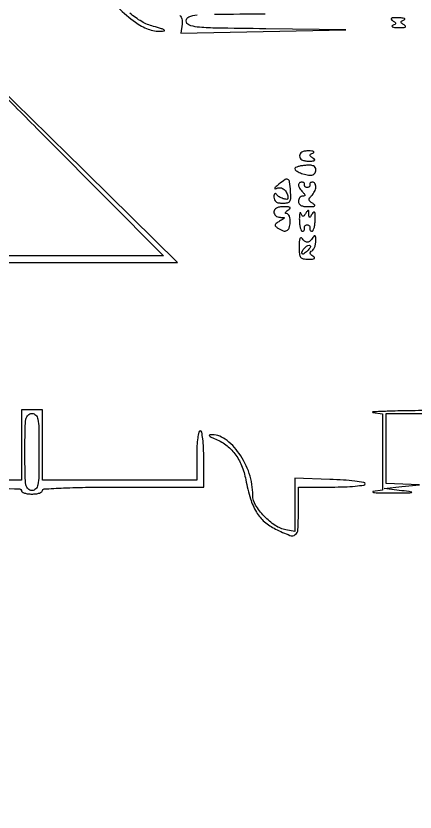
# Model space of a CAD drawing. Extents: x 23 to 255, y 40 to 184.
# Drawn here: x 174.48 to 184.11, y 101.29 to 120.51 of the extents above; entities that cross this region are included whole.
import ezdxf

# ---------------------------------------------------------------- set-up
doc = ezdxf.new("R2010")
doc.units = 0
doc.header["$MEASUREMENT"] = 0

msp = doc.modelspace()

# ---------------------------------------------------------------- linework, layer by layer
for points in [[(207.919475, 175.632891, 0.000007), (191.762556, 175.634099, 0.00002), (173.0434, 175.634494, 0.000013), (151.49745, 175.633531), (95.9364, 175.6296)], [(176.948412, 120.707201, 0.033581), (177.362714, 120.355375, 0.071112), (177.670257, 120.189391, 0.094797), (177.982757, 120.13771, 0.051897), (178.058302, 120.147497, 0.66502), (178.061668, 120.167772, 0.068964), (177.990419, 120.199924, 0.005934), (177.797667, 120.254168, -0.066239), (177.517682, 120.370812, -0.041495), (177.226333, 120.574429, -0.020118)], [(178.43515, 120.514911, -0.191265), (178.486055, 120.43512, -0.084187), (178.488848, 120.307774), (178.45677, 120.0897), (180.448335, 120.13187), (182.4399, 120.17404), (180.51525, 120.196909, -0.001374), (179.287585, 120.21487, -0.02032), (178.857497, 120.239849, -0.072069), (178.656381, 120.289606, -0.30506), (178.5906, 120.387388, -0.304612), (178.655748, 120.484402, -0.075201), (178.851942, 120.531988, -0.020604)], [(179.27423, 120.551692, -0.001356), (180.4941, 120.555)], [(172.43595, 114.551478), (178.3791, 114.554556), (175.6296, 117.26319, 0.000441), (174.560626, 118.314421, 0.000661), (173.625638, 119.229847, 0.000262)], [(174.192284, 118.592765, 0.000504), (175.248419, 117.527468), (178.039739, 114.7176), (175.227269, 114.7176), (172.4148, 114.7176)], [(173.558148, 109.112418, -0.000767), (174.574656, 109.090089, -0.407348), (174.6144, 109.0494, 0.254951), (174.632129, 109.016891, 0.06271), (174.688954, 108.989651, 0.048861), (174.770973, 108.970956, 0.031626), (174.8682, 108.9648, 0.031626), (174.965427, 108.970956, 0.048861), (175.047446, 108.989651, 0.06271), (175.104271, 109.016891, 0.254951), (175.122, 109.0494, -0.397918), (175.158991, 109.088521, -0.003126), (175.6296, 109.11193, -0.007771), (176.235822, 109.128855, -0.003092), (177.0678, 109.134), (179.0136, 109.134), (179.0136, 109.8108, 0.010616), (179.007855, 110.081366, 0.020476), (178.989806, 110.29725, 0.01702), (178.964009, 110.458754, 0.358912), (178.929, 110.4876, 0.350432), (178.8947, 110.460195, 0.020168), (178.868571, 110.3184, 0.022889), (178.850274, 110.128641, 0.01259), (178.8444, 109.8954), (178.8444, 109.3032), (176.9832, 109.3032), (175.122, 109.3032), (175.122, 110.1492), (175.122, 110.9952), (174.8682, 110.9952), (174.6144, 110.9952), (174.6144, 110.1492), (174.6144, 109.3032), (170.53165, 109.3032, -0.000606)], [(184.604156, 110.982524, 0.001989), (183.951698, 110.975179, 0.00413), (183.442735, 110.963219, 0.004546), (183.096276, 110.94906, 0.904558), (183.09555, 110.934605), (183.3282, 110.899361), (183.3282, 109.98), (183.3282, 109.060639), (183.09555, 109.025395, 0.700449), (183.092989, 109.012658, 0.117875), (183.130051, 109.000685, 0.014995), (183.293819, 108.992848, 0.004686), (183.5397, 108.990767, 0.001069), (183.945462, 108.992003, 0.05292), (184.025207, 109.000885, 0.832384), (184.024749, 109.01427, 0.004582), (183.7935, 109.046634), (183.3705, 109.101886), (183.7935, 109.144994), (184.2165, 109.188102), (183.81465, 109.203351), (183.4128, 109.2186), (183.4128, 110.0646), (183.4128, 110.9106), (184.841829, 110.9106, -0.001817)]]:
    msp.add_lwpolyline(points, format="xyb")
for points in [[(183.570423, 120.394745, -0.022213), (183.630544, 120.352802, -0.233412), (183.643445, 120.326671, -0.275386), (183.629632, 120.303492, -0.029355), (183.570423, 120.27582, 0.238677), (183.554948, 120.258307, 0.385413), (183.56353, 120.241848, 0.066548), (183.618047, 120.229569, 0.016859), (183.7089, 120.224574, 0.014163), (183.821304, 120.225374, 0.105177), (183.8729, 120.238276, 0.451291), (183.879138, 120.26096, 0.107044), (183.847377, 120.292255, -0.022213), (183.787256, 120.334198, -0.233412), (183.774355, 120.360329, -0.275386), (183.788168, 120.383508, -0.029355), (183.847377, 120.41118, 0.238677), (183.862852, 120.428693, 0.385413), (183.85427, 120.445152, 0.066548), (183.799753, 120.457431, 0.016859), (183.7089, 120.462426, 0.014163), (183.596496, 120.461626, 0.105177), (183.5449, 120.448724, 0.451291), (183.538662, 120.42604, 0.107044)], [(181.326, 117.1287, 0.141908), (181.341345, 117.075721, 0.121926), (181.383359, 117.035445, 0.088171), (181.452082, 117.010691, 0.043972), (181.54455, 117.003095, 0.014869), (181.645114, 117.006683, 0.140629), (181.685296, 117.021116, 0.447965), (181.687682, 117.043931, 0.067093), (181.647777, 117.077455, -0.022213), (181.587656, 117.119398, -0.233412), (181.574755, 117.145529, -0.275386), (181.588568, 117.168708, -0.029355), (181.647777, 117.19638, 0.155051), (181.669465, 117.21414, 0.445665), (181.665025, 117.230732, 0.090783), (181.622166, 117.243509, 0.019532), (181.54455, 117.248921, 0.042439), (181.450852, 117.24383, 0.091202), (181.382462, 117.22109, 0.128849), (181.341163, 117.181901, 0.139728)], [(181.2132, 116.823656, 0.255002), (181.24174, 116.771334, 0.045039), (181.344376, 116.717633, 0.044406), (181.474065, 116.677049, 0.053684), (181.600819, 116.6634, 0.106054), (181.646597, 116.67322, 0.099335), (181.685556, 116.701072, 0.096147), (181.711671, 116.742688, 0.09244), (181.7208, 116.791644, 0.141748), (181.704507, 116.847962, 0.151703), (181.660983, 116.885104, 0.091174), (181.584163, 116.902564, 0.029433), (181.467, 116.900549, 0.021226), (181.369738, 116.888969, 0.033321), (181.287754, 116.869984, 0.035776), (181.228162, 116.847166, 0.291233)], [(180.82752, 116.444994, 0.006269), (180.742028, 116.373533, 0.153663), (180.725881, 116.34761, 0.560966), (180.736337, 116.336833, 0.01989), (180.804349, 116.355052, -0.158564), (180.889045, 116.35395, -0.119553), (180.968144, 116.303752, -0.102342), (181.024347, 116.214773, -0.090089), (181.044, 116.106581, -0.430123), (181.015607, 116.079681, -0.067283), (180.930834, 116.095842, -0.05379), (180.834, 116.140277, -0.100202), (180.770345, 116.1981, 0.114236), (180.746271, 116.218779, 0.327951), (180.725733, 116.215642, 0.157676), (180.711364, 116.187538, 0.037791), (180.706895, 116.13465, 0.101436), (180.719771, 116.06892, 0.141293), (180.757085, 116.022429, 0.108678), (180.821951, 115.995216, 0.04521), (180.917049, 115.9866, 0.046416), (181.034196, 115.997499, 0.20627), (181.090276, 116.03524, 0.142599), (181.113042, 116.112002, 0.019052), (181.107399, 116.28253, 0.015231), (181.085344, 116.498779, 0.232235), (181.044763, 116.559588, 0.28813), (180.978314, 116.557253, 0.021882)], [(181.2978, 116.42652, 0.102712), (181.304632, 116.393611, 0.032763), (181.327622, 116.348899, 0.031128), (181.360468, 116.301161, 0.030136), (181.39932, 116.25732, -0.018208), (181.448193, 116.204752, -0.180052), (181.45854, 116.17695, -0.354955), (181.445224, 116.160556, -0.051663), (181.39932, 116.1558, 0.124206), (181.360602, 116.146031, 0.10078), (181.327622, 116.118523, 0.090584), (181.305459, 116.077376, 0.078509), (181.2978, 116.0289, 0.145727), (181.313831, 115.975065, 0.124872), (181.357509, 115.934901, 0.086259), (181.430134, 115.910596, 0.039127), (181.53045, 115.903295, 0.011371), (181.647168, 115.9066, 0.151092), (181.687088, 115.921216, 0.465437), (181.68824, 115.94486, 0.04615), (181.636907, 115.984373, -0.043931), (181.5775, 116.029683, -0.181316), (181.557273, 116.069241, -0.182338), (181.568095, 116.1122, -0.044506), (181.615757, 116.169197, 0.080215), (181.68787, 116.269082, 0.100943), (181.717581, 116.378987, 0.156882), (181.696877, 116.460611, 0.258315), (181.6362, 116.4942, 0.077096), (181.605462, 116.489432, 0.119977), (181.582664, 116.475562, 0.144529), (181.571415, 116.454888, 0.134046), (181.57275, 116.43075, -0.134046), (181.574085, 116.406612, -0.144529), (181.562836, 116.385938, -0.119977), (181.540038, 116.372068, -0.077096), (181.5093, 116.3673, -0.077096), (181.478562, 116.372068, -0.119977), (181.455764, 116.385938, -0.144529), (181.444515, 116.406612, -0.134046), (181.44585, 116.43075, 0.134046), (181.447185, 116.454888, 0.144529), (181.435936, 116.475562, 0.119977), (181.413138, 116.489432, 0.077096), (181.3824, 116.4942, 0.078509), (181.350083, 116.489094, 0.090584), (181.322651, 116.474319, 0.10078), (181.304312, 116.452332, 0.124206)], [(180.7056, 115.7751, 0.115289), (180.716959, 115.726492, 0.098595), (180.74909, 115.684721, 0.091677), (180.79711, 115.656216, 0.084071), (180.85365, 115.645627, -0.010532), (180.942108, 115.642226, -0.4282), (180.95334, 115.628947, -0.232947), (180.940759, 115.609089, -0.0055), (180.8435, 115.551143, 0.024688), (180.764609, 115.499942, 0.175589), (180.739355, 115.462878, 0.264994), (180.749041, 115.427551, 0.055165), (180.8012, 115.385811, 0.05144), (180.930937, 115.321228, 0.199295), (181.018893, 115.32425, 0.214861), (181.074605, 115.387805, 0.059774), (181.0985, 115.52136, 0.043829), (181.096071, 115.602404, 0.065327), (181.078682, 115.67107, 0.087406), (181.049953, 115.717628, 0.210576), (181.0139, 115.734095, -0.142194), (180.988597, 115.741808, -0.347883), (180.982812, 115.759101, -0.130766), (181.001228, 115.785631, -0.032568), (181.044, 115.8174, 0.043106), (181.097139, 115.858632, 0.461139), (181.096192, 115.882638, 0.155556), (181.056769, 115.897414, 0.011096), (180.93825, 115.900705, 0.039127), (180.837934, 115.893404, 0.086259), (180.765309, 115.869099, 0.124872), (180.721631, 115.828935, 0.145727)], [(181.320017, 115.58475, 0.024628), (181.326567, 115.479387, 0.038978), (181.343581, 115.390567, 0.04595), (181.367311, 115.327331, 0.287542), (181.395274, 115.3098, 0.114014), (181.420954, 115.315733, 0.133377), (181.439718, 115.332166, 0.12404), (181.448447, 115.356882, 0.09116), (181.44585, 115.38594, -0.110297), (181.444362, 115.414957, -0.132333), (181.455764, 115.439714, -0.125726), (181.47864, 115.456251, -0.094222), (181.5093, 115.46208, -0.094222), (181.53996, 115.456251, -0.125726), (181.562836, 115.439714, -0.132333), (181.574238, 115.414957, -0.110297), (181.57275, 115.38594, 0.09116), (181.570153, 115.356882, 0.12404), (181.578882, 115.332166, 0.133377), (181.597646, 115.315733, 0.114014), (181.623326, 115.3098, 0.282705), (181.651554, 115.327147, 0.046074), (181.67625, 115.389584, 0.039151), (181.694614, 115.477329, 0.024911), (181.702774, 115.581407, 0.011467), (181.703477, 115.709498, 0.107054), (181.690922, 115.762941, 0.481392), (181.667458, 115.768422, 0.084944), (181.632343, 115.729457, -0.00874), (181.585841, 115.658707, -0.258867), (181.567317, 115.649408, -0.38068), (181.554992, 115.661332, -0.013509), (181.5516, 115.7328, 0.016223), (181.548072, 115.799487, 0.346341), (181.535424, 115.813006, 0.283814), (181.516603, 115.805021, 0.012938), (181.475945, 115.744377, -0.021383), (181.434028, 115.684081, -0.234288), (181.408359, 115.671355, -0.281244), (181.385904, 115.68507, -0.028943), (181.359683, 115.744377, 0.301396), (181.344239, 115.755565, 0.356178), (181.330212, 115.745057, 0.050654), (181.321415, 115.683676, 0.013492)], [(181.31472, 114.941554, 0.019349), (181.321622, 114.763275, 0.139127), (181.351148, 114.683347, 0.194536), (181.413223, 114.644759, 0.04445), (181.53891, 114.634295, 0.015027), (181.640948, 114.637953, 0.133017), (181.683175, 114.652434, 0.447374), (181.686285, 114.675393, 0.074963), (181.648318, 114.70832, -0.045108), (181.600847, 114.744779, -0.167837), (181.58326, 114.777504, -0.218762), (181.591827, 114.808435, -0.079241), (181.627168, 114.838918, 0.113758), (181.662993, 114.874366, 0.05037), (181.692915, 114.934236, 0.046278), (181.713065, 115.006947, 0.046242), (181.719505, 115.082143, 0.015995), (181.716133, 115.16861, 0.181469), (181.702108, 115.19919, 0.42482), (181.680569, 115.198723, 0.045214), (181.646596, 115.154524, -0.067153), (181.579128, 115.074272, -0.17813), (181.510741, 115.046554, -0.188607), (181.443438, 115.070387, -0.076161), (181.379169, 115.145829, 0.352258), (181.354774, 115.154454, 0.236165), (181.33314, 115.132118, 0.05863), (181.318848, 115.057197, 0.017843)], [(181.533785, 114.853033, -0.023968), (181.489836, 114.809706, -0.03842), (181.448043, 114.777702, -0.045304), (181.413453, 114.759422, -0.297152), (181.395079, 114.762804, -0.301864), (181.384002, 114.811259, -0.076948), (181.425741, 114.884978, -0.069007), (181.493439, 114.949866, -0.157897), (181.559928, 114.9714, -0.236389), (181.581267, 114.960714, -0.218285), (181.586463, 114.93663, -0.09576), (181.569987, 114.898546, -0.036357)], [(175.0374, 109.98, -0.003368), (175.033525, 109.404688, -0.041619), (175.012405, 109.186875, -0.151374), (174.960918, 109.088056, -0.200111), (174.8682, 109.0494, -0.200111), (174.775482, 109.088056, -0.151374), (174.723995, 109.186875, -0.041619), (174.702875, 109.404688, -0.003368), (174.699, 109.98, -0.003368), (174.702875, 110.555312, -0.041619), (174.723995, 110.773125, -0.151374), (174.775482, 110.871944, -0.200111), (174.8682, 110.9106, -0.200111), (174.960918, 110.871944, -0.151374), (175.012405, 110.773125, -0.041619), (175.033525, 110.555312, -0.003368)], [(179.2674, 110.308186, -0.064984), (179.545289, 110.153401, -0.070378), (179.765723, 109.93598, -0.066486), (179.926343, 109.654786, -0.049556), (180.02765, 109.311766, 0.02637), (180.140831, 108.851001, 0.062139), (180.284166, 108.528054, 0.078131), (180.478506, 108.296283, 0.066656), (180.744833, 108.120285, 0.018107), (181.093046, 107.96702, 0.263276), (181.221487, 107.984654, 0.220362), (181.286537, 108.107885, 0.012976), (181.2978, 108.5418), (181.2978, 109.134), (182.1015, 109.134, 0.009219), (182.409652, 109.139682, 0.015272), (182.669113, 109.157201, 0.009003), (182.877673, 109.181495, 0.375497), (182.9052, 109.212981, 0.369049), (182.877506, 109.245392, 0.008074), (182.656633, 109.276625, 0.014432), (182.38345, 109.302784, 0.008745), (182.059016, 109.318731), (181.212831, 109.3455), (181.213016, 108.701582), (181.2132, 108.057663), (180.996139, 108.099157, -0.102106), (180.738311, 108.20586, -0.052742), (180.470554, 108.431977, -0.053246), (180.263551, 108.699949, -0.138222), (180.197528, 108.932489, 0.079338), (180.112464, 109.458661, 0.073698), (179.867017, 109.946983, 0.083513), (179.52709, 110.290931, 0.169798), (179.167212, 110.397638, 0.241591), (179.148353, 110.386784, 0.369688), (179.150726, 110.369149, 0.069667), (179.192726, 110.341044, 0.018053)]]:
    msp.add_lwpolyline(points, format="xyb", close=True)

doc.saveas('drawing.dxf')
